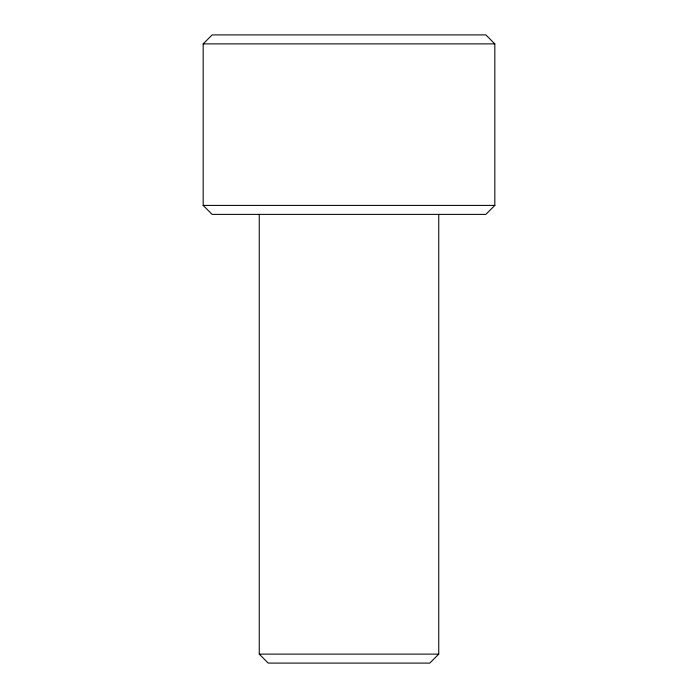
<?xml version="1.0" encoding="UTF-8"?>
<svg xmlns="http://www.w3.org/2000/svg" width="698" height="698" viewBox="0 0 698 698"><rect width="100%" height="100%" fill="white"/><g stroke="black" fill="none" stroke-linecap="round" stroke-linejoin="round"><path stroke-width="1.05" d="M203.17 43.878L212.14 34.9L485.86 34.9L494.83 43.878L494.83 205.413L485.86 214.382L212.14 214.382L203.17 205.413L203.17 43.878L494.83 43.878M438.745 214.382L438.745 654.122L429.767 663.1L268.233 663.1L259.255 654.122L259.255 214.382M203.17 205.413L494.83 205.413M259.255 654.122L438.745 654.122"/></g></svg>
